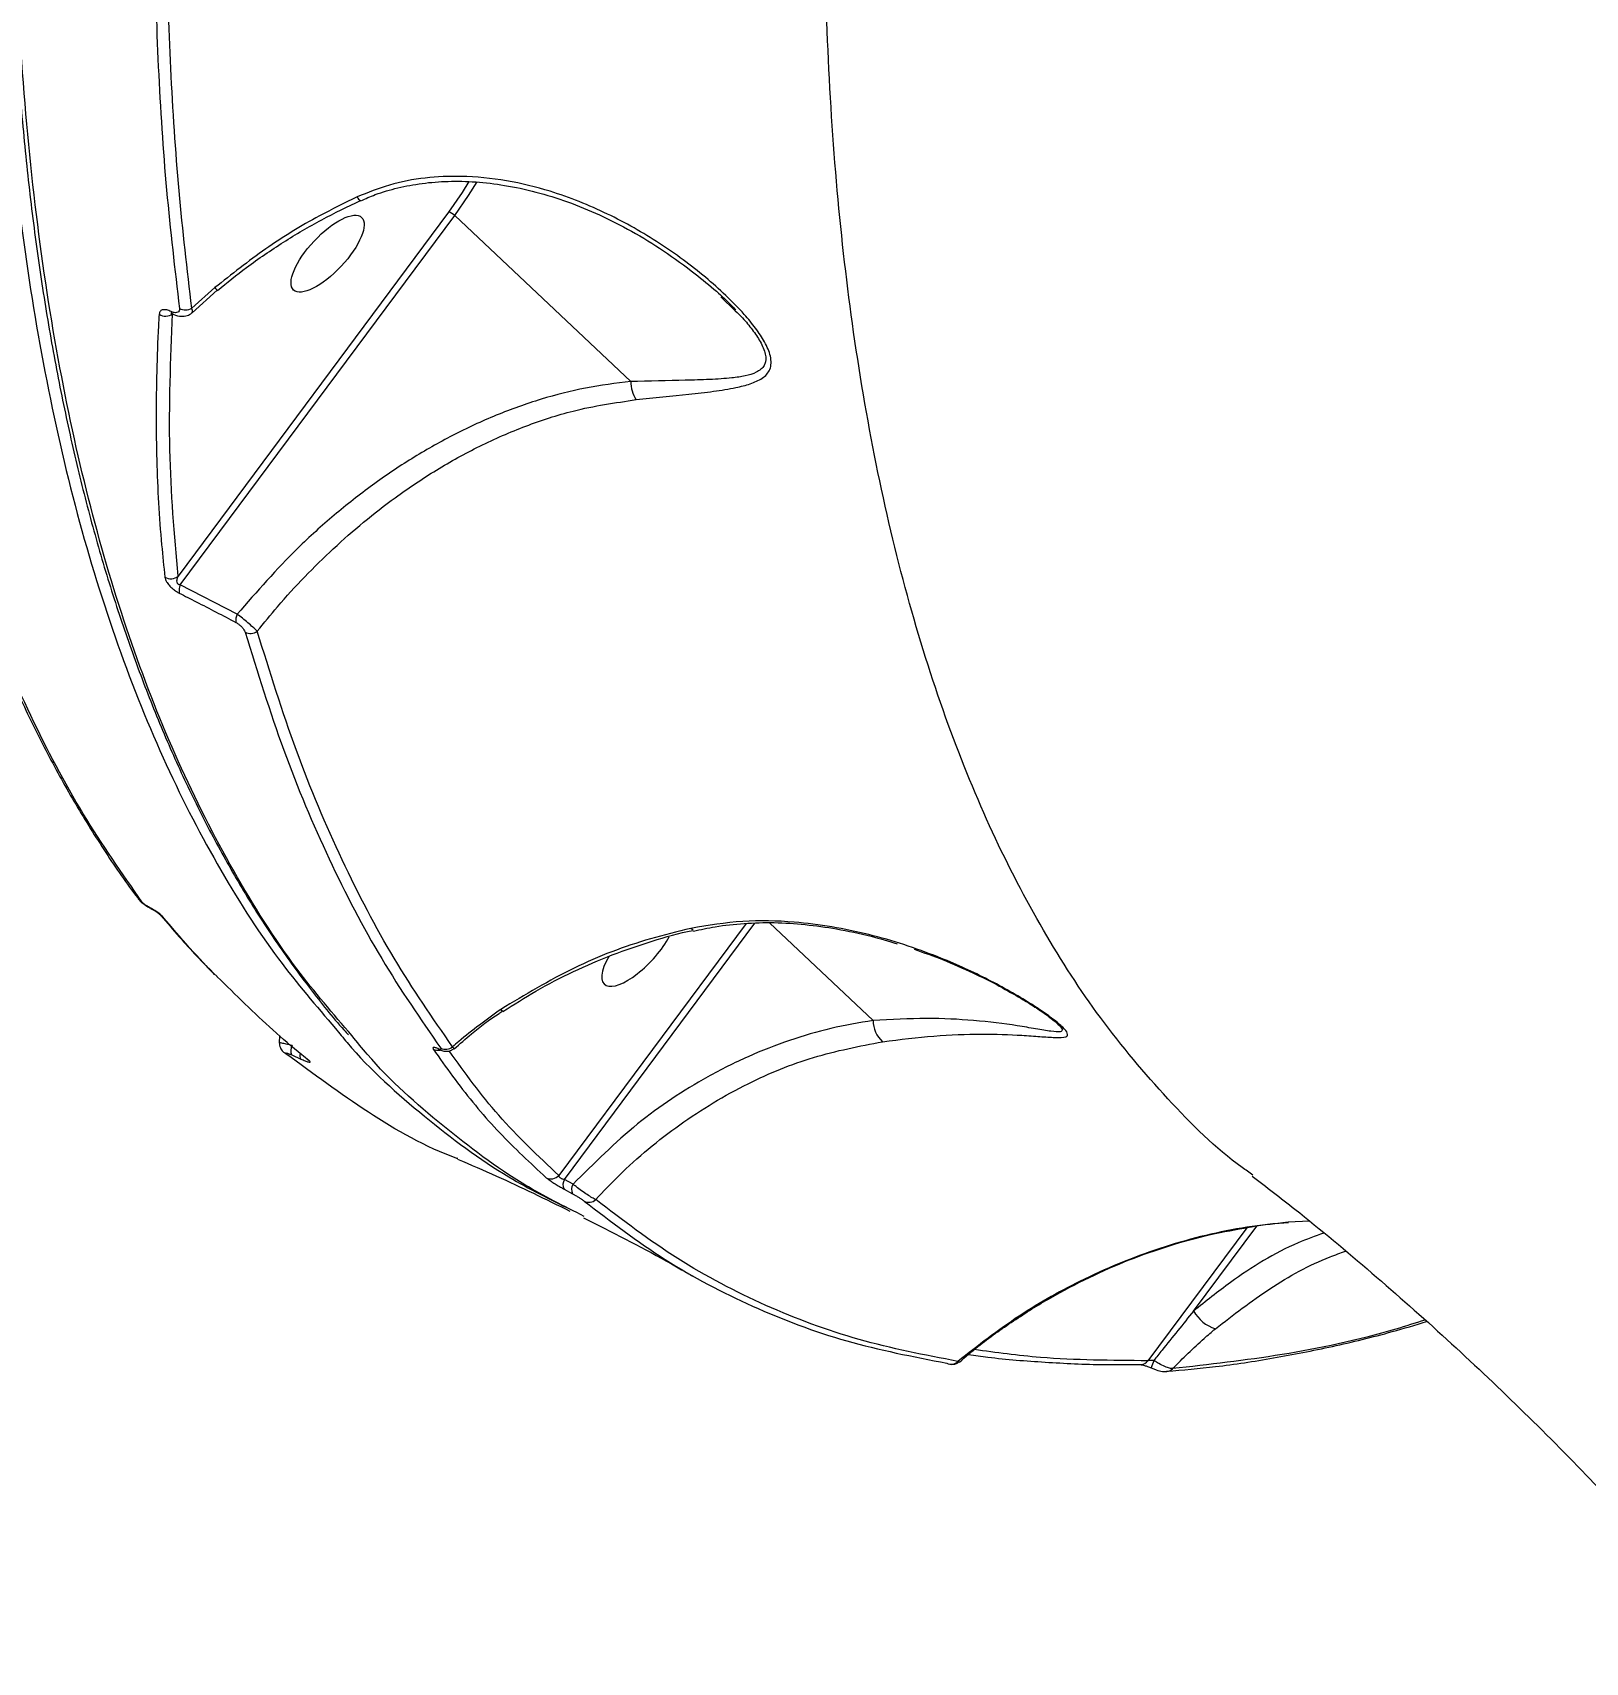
# Model space of a CAD drawing. Header units: millimetres. Extents: x -6879 to 7341, y -8047 to 7187.
# Drawn here: x -272.4 to -126.8, y 3235 to 3387.9 of the extents above; entities that cross this region are included whole.
import ezdxf

# ---------------------------------------------------------------- set-up
doc = ezdxf.new("R2010")
doc.units = ezdxf.units.MM
for name, color, linetype in [('DIKOM_ОБЪЕКТ', 7, 'Continuous'), ('DIKOM_РАЗМЕР_ЗОНА', 7, 'Continuous'), ('DIKOM_РАЗМЕР_ОБЪЕКТА', 7, 'Continuous')]:
    doc.layers.add(name, color=color, linetype=linetype)
doc.styles.add('style1', font='arial.ttf', dxfattribs={"width": 0.8})
doc.dimstyles.new('1-50', dxfattribs={"dimtxt": 300, "dimasz": 200, "dimexe": 100, "dimexo": 0, "dimgap": 100, "dimtad": 0, "dimdec": 0, "dimtxsty": 'style1', "dimcen": 0, "dimclrd": 7, "dimclre": 7, "dimadec": 1, "dimazin": 2, "dimtfac": 1, "dimtdec": 0, "dimtmove": 1, "dimatfit": 3, "dimfxl": 0, "dimlwd": 25, "dimlwe": 18, "dimarcsym": 0})

# ---------------------------------------------------------------- blocks, each defined once
blk = doc.blocks.new('*D19')
at = {"layer": 'Defpoints', "color": 0, "transparency": 16777216}
for p in [(5624.04, 6094.27), (-4435.35, 2864.29), (5624.04, -2640.11)]:
    blk.add_point(p, dxfattribs=at)
at = {"layer": 'DIKOM_РАЗМЕР_ОБЪЕКТА', "color": 7, "lineweight": 18, "transparency": 16777216}
for p, q in [((-4435.35, 2864.29), (-4435.35, 6194.27)), ((5624.04, -2640.11), (5624.04, 6194.27))]:
    blk.add_line(p, q, dxfattribs=at)
at = {"layer": 'DIKOM_РАЗМЕР_ОБЪЕКТА', "color": 7, "lineweight": 25, "transparency": 16777216}
for p, q in [((-4235.35, 6094.27), (2113.67, 6094.27)), ((5424.04, 6094.27), (3193.46, 6094.27))]:
    blk.add_line(p, q, dxfattribs=at)
at = {"layer": 'DIKOM_РАЗМЕР_ОБЪЕКТА', "color": 7, "transparency": 16777216}
for points in [[(-4235.35, 6127.6), (-4235.35, 6060.94), (-4435.35, 6094.27)], [(5424.04, 6127.6), (5424.04, 6060.94), (5624.04, 6094.27)]]:
    blk.add_solid(points, dxfattribs=at)
at = {"layer": 'DIKOM_РАЗМЕР_ОБЪЕКТА', "color": 0, "transparency": 16777216, "insert": (2653.56, 6094.27), "char_height": 300, "attachment_point": 5, "style": 'style1'}
blk.add_mtext('10100', dxfattribs=at)
blk = doc.blocks.new('*D17')
at = {"layer": 'Defpoints', "color": 0, "transparency": 16777216}
for p in [(-5935.35, 6990.27), (-5935.35, 998.27), (7340.79, -2830.86)]:
    blk.add_point(p, dxfattribs=at)
at = {"layer": 'DIKOM_РАЗМЕР_ЗОНА', "color": 7, "lineweight": 18, "transparency": 16777216}
for p, q in [((-5935.35, 998.27), (-5935.35, 7090.27)), ((7340.79, -2830.86), (7340.79, 7090.27))]:
    blk.add_line(p, q, dxfattribs=at)
at = {"layer": 'DIKOM_РАЗМЕР_ЗОНА', "color": 7, "lineweight": 25, "transparency": 16777216}
for p, q in [((-5735.35, 6990.27), (2016.67, 6990.27)), ((7140.79, 6990.27), (3096.46, 6990.27))]:
    blk.add_line(p, q, dxfattribs=at)
at = {"layer": 'DIKOM_РАЗМЕР_ЗОНА', "color": 7, "transparency": 16777216}
for points in [[(-5735.35, 7023.6), (-5735.35, 6956.94), (-5935.35, 6990.27)], [(7140.79, 7023.6), (7140.79, 6956.94), (7340.79, 6990.27)]]:
    blk.add_solid(points, dxfattribs=at)
at = {"layer": 'DIKOM_РАЗМЕР_ЗОНА', "color": 0, "transparency": 16777216, "insert": (2556.56, 6990.27), "char_height": 300, "attachment_point": 5, "style": 'style1'}
blk.add_mtext('13300', dxfattribs=at)

msp = doc.modelspace()

# ---------------------------------------------------------------- linework, layer by layer
at = {"layer": 'DIKOM_ОБЪЕКТ', "color": 7, "linetype": 'Continuous', "lineweight": 15}
for p, q in [((-233.42, 3371.11), (-258.79, 3336.94)), ((-258.59, 3336.11), (-232.85, 3370.77)), ((-232.85, 3370.77), (-216.34, 3355.2)), ((-255.34, 3364.01), (-257.51, 3362.08)), ((-257.47, 3361.66), (-255.12, 3363.78)), ((-207.87, 3363.14), (-206.54, 3361.85)), ((-253.25, 3333.36), (-258.59, 3336.11)), ((-205.52, 3304.34), (-223.08, 3280.7)), ((-222.55, 3280.31), (-204.69, 3304.37)), ((-203.32, 3304.4), (-193.6, 3295.23)), ((-210.48, 3303.75), (-210.49, 3303.75)), ((-249.3, 3293.82), (-249.31, 3293.12)), ((-248.14, 3292), (-247.28, 3291.62)), ((-222.59, 3279.42), (-221.79, 3278.98)), ((-221.75, 3279.87), (-222.55, 3280.31)), ((-152.66, 3276.4), (-154.66, 3276.3)), ((-158.54, 3275.79), (-167.81, 3263.3)), ((-163.53, 3267.97), (-157.61, 3275.93)), ((-167.52, 3262.64), (-167.34, 3262.57)), ((-167.52, 3262.64), (-167.52, 3262.64))]:
    msp.add_line(p, q, dxfattribs=at)
at = {"layer": 'DIKOM_ОБЪЕКТ', "color": 7, "linetype": 'Continuous', "lineweight": 15, "flags": 128}
for points in [[(-231.51, 3373.97), (-232.15, 3372.94), (-233.42, 3371.11)], [(-232.85, 3370.77), (-231.54, 3372.66), (-230.75, 3373.93)], [(-261.38, 3305.79), (-261.38, 3305.77), (-261.38, 3305.77)], [(-210.49, 3303.75), (-210.49, 3303.75), (-210.58, 3303.78), (-210.69, 3303.88)], [(-234.3, 3292.5), (-234.33, 3292.52), (-234.44, 3292.6)], [(-246.51, 3291.46), (-246.64, 3291.53), (-246.69, 3291.57)]]:
    msp.add_lwpolyline(points, dxfattribs=at)
at = {"layer": 'DIKOM_ОБЪЕКТ', "color": 7, "linetype": 'Continuous', "lineweight": 15}
for centre, radius, start, end in [((-462.61, 3063.72), 472.97, 38.0867, 55.2572), ((-241.46, 3372.72), 0.574, 199.7532, 248.5323), ((-233.75, 3369.9), 1.26, 44.2212, 74.7409), ((-253.76, 3365.24), 2, 217.9578, 227.8148), ((-258.13, 3363.13), 1.21, 243.3667, 300.6612), ((-259.97, 3362.48), 1.14, 237.9289, 305.1034), ((-259.15, 3361.81), 0.311, 186.4993, 240.7999), ((-213.03, 3355.27), 3.31, 181.2133, 212.3711), ((-259.49, 3337.8), 1.11, 240.4953, 308.9962), ((-257.48, 3335.57), 1.23, 153.8819, 191.0344), ((-252.17, 3332.8), 1.22, 152.8798, 190.1453), ((-252.01, 3332.69), 1.13, 243.2811, 304.6321), ((-261.87, 3307.13), 0.818, 216.2284, 246.5109), ((-259.92, 3305.68), 0.777, 220.0932, 246.9988), ((-228.26, 3296.39), 0.275, 204.6863, 250.6973), ((-190.94, 3295.24), 2.66, 180.0782, 228.5387), ((-247.26, 3292.41), 0.972, 149.8443, 204.5399), ((-246.75, 3291.94), 0.621, 162.1597, 211.5306), ((-234.39, 3293.4), 0.965, 241.0001, 280.8472), ((-233.7, 3293.54), 1.01, 242.8432, 310.1509), ((-223.81, 3281.35), 0.98, 242.8997, 318.5554), ((-221.84, 3279.83), 0.855, 145.6547, 208.8557), ((-221.04, 3279.39), 0.853, 145.4794, 208.7643), ((-220.26, 3279.13), 0.957, 242.4556, 312.6228), ((-160.5, 3269.59), 3.43, 208.1435, 253.2855), ((-186.27, 3263.83), 0.86, 241.3227, 316.886), ((-168.5, 3263.76), 0.824, 272.6648, 326.3298), ((-163.4, 3261.42), 4.29, 153.7888, 163.5486), ((-166.13, 3263.11), 0.83, 275.6513, 318.3632)]:
    msp.add_arc(centre, radius, start, end, dxfattribs=at)
msp.add_ellipse((-244.77, 3367.2), major_axis=(-3.19, -3.41), ratio=0.371005, dxfattribs=at)
for start_param, end_param in [(0.126997, 2.199047), (5.265004, 6.410182)]:
    msp.add_ellipse((-215.62, 3302.05), major_axis=(-3.19, -3.41), ratio=0.371005, start_param=start_param, end_param=end_param, dxfattribs=at)
for points, knots in [([(-259.3, 3524.16), (-257.36, 3523.18), (-251.74, 3520.34), (-242.54, 3515.41), (-231.76, 3509.3), (-221.13, 3502.91), (-210.67, 3496.24), (-200.37, 3489.31), (-190.24, 3482.11), (-180.28, 3474.66), (-170.51, 3466.94), (-160.93, 3458.98), (-151.54, 3450.76), (-142.35, 3442.31), (-133.36, 3433.61), (-124.58, 3424.68), (-116.02, 3415.52), (-107.67, 3406.14), (-99.54, 3396.54), (-91.64, 3386.72), (-83.97, 3376.69), (-76.53, 3366.47), (-69.33, 3356.04), (-62.38, 3345.42), (-56.75, 3336.37), (-53.47, 3330.83), (-52.35, 3328.95)], [0, 0, 0, 0, 0.022818, 0.066219, 0.109622, 0.153024, 0.196426, 0.239828, 0.28323, 0.326631, 0.370033, 0.413434, 0.456835, 0.500237, 0.543637, 0.587038, 0.630438, 0.673839, 0.717239, 0.760639, 0.804038, 0.847437, 0.890836, 0.934235, 0.977634, 1, 1, 1, 1]), ([(-261.63, 3522.92), (-262.5, 3519), (-264.83, 3508.45), (-268.04, 3491.62), (-271.09, 3472.59), (-273.42, 3453.95), (-275.02, 3435.76), (-275.85, 3418.1), (-275.91, 3401.37), (-275.19, 3385.59), (-273.75, 3370.79), (-271.56, 3356.71), (-268.59, 3343.44), (-264.83, 3331.06), (-260.37, 3319.82), (-255.22, 3309.77), (-249.84, 3301.26), (-245.84, 3296.6), (-244.03, 3294.49)], [0, 0, 0, 0, 0.037839, 0.1019377, 0.166086, 0.2301848, 0.2961453, 0.3621595, 0.42812, 0.4922187, 0.5563671, 0.6204658, 0.6864262, 0.7524408, 0.8184014, 0.8824989, 0.9466465, 1, 1, 1, 1]), ([(-260.2, 3523.57), (-260.52, 3522.19), (-261.61, 3517.47), (-263.29, 3509.51), (-265.23, 3499.73), (-266.99, 3490.09), (-268.57, 3480.62), (-269.96, 3471.31), (-271.17, 3462.16), (-272.21, 3453.16), (-273.06, 3444.31), (-273.73, 3435.61), (-274.22, 3427.06), (-274.53, 3418.65), (-274.67, 3410.39), (-274.62, 3402.27), (-274.39, 3394.33), (-273.98, 3386.59), (-273.39, 3379.09), (-272.62, 3371.82), (-271.67, 3364.78), (-270.54, 3357.97), (-269.23, 3351.38), (-267.75, 3345.01), (-266.08, 3338.87), (-264.23, 3332.95), (-262.2, 3327.24), (-259.99, 3321.75), (-257.61, 3316.5), (-255.05, 3311.51), (-252.34, 3306.79), (-249.47, 3302.34), (-246.43, 3298.2), (-244.21, 3295.39), (-242.95, 3294.03), (-242.8, 3293.88)], [0, 0, 0, 0, 0.01326, 0.045242, 0.077235, 0.109084, 0.140786, 0.172378, 0.203896, 0.235377, 0.266856, 0.298361, 0.329924, 0.361582, 0.393369, 0.425321, 0.457343, 0.489268, 0.521036, 0.552683, 0.584244, 0.615756, 0.647254, 0.67877, 0.71033, 0.741967, 0.773719, 0.805617, 0.837633, 0.869602, 0.90138, 0.933008, 0.964519, 0.995947, 1, 1, 1, 1]), ([(-242.48, 3293.81), (-244.24, 3295.85), (-248.25, 3300.5), (-253.69, 3309.11), (-258.86, 3319.29), (-263.26, 3330.45), (-266.91, 3342.49), (-269.87, 3355.6), (-272.1, 3369.79), (-273.58, 3385.03), (-274.25, 3400.31), (-274.23, 3415.44), (-273.64, 3430.26), (-272.5, 3445.65), (-270.78, 3461.58), (-268.52, 3477.87), (-265.73, 3494.45), (-262.8, 3509.48), (-260.66, 3519.11), (-259.79, 3523.03)], [0, 0, 0, 0, 0.0515079, 0.1173903, 0.183219, 0.2471898, 0.3112098, 0.3751803, 0.4410088, 0.5068911, 0.5727201, 0.6283946, 0.6841345, 0.7398743, 0.7961421, 0.8524101, 0.907261, 0.9622365, 1, 1, 1, 1]), ([(-157.96, 3280.73), (-158.3, 3280.97), (-161.17, 3282.93), (-166.01, 3287.77), (-172.26, 3295.15), (-177.72, 3303.56), (-182.49, 3312.74), (-186.69, 3322.97), (-190.29, 3334.23), (-193.25, 3346.52), (-195.5, 3359.48), (-197.06, 3373.03), (-197.97, 3387.07), (-198.25, 3401.92), (-197.86, 3417.55), (-196.84, 3433.89), (-195.6, 3445.25), (-194.99, 3450.92)], [0, 0, 0, 0, 0.010022, 0.084298, 0.158573, 0.228334, 0.29815, 0.367913, 0.439707, 0.51156, 0.583356, 0.651855, 0.720405, 0.788905, 0.859252, 0.929652, 1, 1, 1, 1]), ([(-260.94, 3409.09), (-260.99, 3404.93), (-261.09, 3396.61), (-260.71, 3384.64), (-259.97, 3373.05), (-259.1, 3365.71), (-258.67, 3362.04)], [0, 0, 0, 0, 0.249121, 0.498244, 0.749123, 1, 1, 1, 1]), ([(-257.51, 3362.08), (-257.94, 3365.72), (-258.79, 3372.99), (-259.54, 3384.54), (-259.92, 3396.51), (-259.82, 3404.89), (-259.76, 3409.07)], [0, 0, 0, 0, 0.249121, 0.498243, 0.749122, 1, 1, 1, 1]), ([(-215.82, 3353.5), (-214.14, 3353.67), (-211.58, 3353.92), (-208.55, 3354.27), (-206.62, 3354.58), (-205.09, 3354.96), (-203.94, 3355.47), (-203.16, 3356.27), (-203.11, 3357.49), (-203.71, 3358.88), (-204.59, 3360.21), (-205.81, 3361.69), (-207.39, 3363.3), (-209.98, 3365.6), (-213.62, 3368.28), (-218.49, 3371.05), (-223.34, 3373), (-227.98, 3374.14), (-231.93, 3374.54), (-235.64, 3374.37), (-238.95, 3373.76), (-241, 3372.93), (-242, 3372.53)], [0, 0, 0, 0, 0.0866929, 0.1313995, 0.1760727, 0.2081965, 0.2409011, 0.2744207, 0.3082517, 0.337741, 0.3650509, 0.3930342, 0.4328766, 0.4727615, 0.5545441, 0.639693, 0.726411, 0.7889977, 0.8528481, 0.9020909, 0.9525879, 1, 1, 1, 1]), ([(-241.66, 3372.16), (-241.21, 3372.36), (-240.1, 3372.86), (-238.16, 3373.41), (-235.87, 3373.84), (-233.41, 3374.03), (-230.82, 3373.97), (-228.07, 3373.64), (-225.18, 3373.02), (-222.2, 3372.09), (-219.2, 3370.86), (-216.19, 3369.32), (-213.18, 3367.47), (-210.55, 3365.56), (-208.42, 3363.8), (-207.15, 3362.64), (-206.61, 3362.04), (-206.49, 3361.91)], [0, 0, 0, 0, 0.037532, 0.092845, 0.151379, 0.213292, 0.27873, 0.347984, 0.424731, 0.504416, 0.587769, 0.675213, 0.766929, 0.863086, 0.931111, 0.985268, 1, 1, 1, 1]), ([(-242, 3372.53), (-243.19, 3371.95), (-246.14, 3370.51), (-250.66, 3367.73), (-253.78, 3365.26), (-255.34, 3364.01)], [0, 0, 0, 0, 0.251273, 0.623475, 1, 1, 1, 1]), ([(-255.1, 3363.74), (-254.2, 3364.48), (-252.21, 3366.09), (-248.94, 3368.31), (-245.37, 3370.43), (-242.9, 3371.61), (-241.67, 3372.19)], [0, 0, 0, 0, 0.217796, 0.481454, 0.742652, 1, 1, 1, 1]), ([(-258.67, 3362.04), (-258.67, 3362.01), (-258.66, 3361.89), (-258.74, 3361.74), (-258.92, 3361.65), (-259.16, 3361.65), (-259.36, 3361.73), (-259.45, 3361.77)], [0, 0, 0, 0, 0.104368, 0.345368, 0.575946, 0.78775, 1, 1, 1, 1]), ([(-257.49, 3361.68), (-257.46, 3361.73), (-257.41, 3361.81), (-257.48, 3362), (-257.51, 3362.08)], [0, 0, 0, 0, 0.57438, 1, 1, 1, 1]), ([(-260.58, 3361.51), (-260.6, 3361.15), (-260.7, 3359.34), (-260.88, 3354.7), (-260.87, 3347.77), (-260.52, 3341.41), (-260.14, 3337.84), (-260.03, 3336.84)], [0, 0, 0, 0, 0.041373, 0.20687, 0.538153, 0.869429, 1, 1, 1, 1]), ([(-259.45, 3361.77), (-259.6, 3361.83), (-259.88, 3361.94), (-260.23, 3361.95), (-260.5, 3361.83), (-260.55, 3361.62), (-260.58, 3361.51)], [0, 0, 0, 0, 0.232158, 0.463961, 0.71401, 1, 1, 1, 1]), ([(-258.79, 3336.94), (-259.14, 3340.83), (-259.82, 3348.63), (-259.49, 3357.24), (-259.32, 3361.55)], [0, 0, 0, 0, 0.499174, 1, 1, 1, 1]), ([(-259.48, 3361.6), (-259.48, 3361.6), (-259.49, 3361.6), (-259.42, 3361.59), (-259.33, 3361.55), (-259.29, 3361.53)], [0, 0, 0, 0, 0.233416, 0.69569, 1, 1, 1, 1]), ([(-259.29, 3361.54), (-259.27, 3361.53), (-259.01, 3361.38), (-258.55, 3361.29), (-257.97, 3361.37), (-257.61, 3361.52), (-257.5, 3361.67), (-257.49, 3361.68)], [0, 0, 0, 0, 0.048443, 0.437519, 0.719259, 0.977292, 1, 1, 1, 1]), ([(-206.54, 3361.85), (-206.3, 3361.63), (-205.7, 3361.06), (-204.92, 3360.06), (-204.12, 3358.91), (-203.62, 3357.75), (-203.65, 3357.05), (-203.93, 3356.47), (-204.49, 3356.03), (-205.58, 3355.71), (-207.04, 3355.5), (-208.91, 3355.38), (-212, 3355.3), (-214.59, 3355.24), (-216.34, 3355.2)], [0, 0, 0, 0, 0.039802, 0.100728, 0.162858, 0.230331, 0.296579, 0.309204, 0.388195, 0.462087, 0.537583, 0.651404, 0.765318, 1, 1, 1, 1]), ([(-216.34, 3355.2), (-217.75, 3355.03), (-220.58, 3354.68), (-224.8, 3353.58), (-228.97, 3352.1), (-233.03, 3350.21), (-236.9, 3348.01), (-240.61, 3345.51), (-244.18, 3342.69), (-248.53, 3338.79), (-251.41, 3335.48), (-253.25, 3333.36)], [0, 0, 0, 0, 0.100647, 0.201317, 0.305242, 0.409183, 0.509636, 0.610099, 0.712666, 0.815239, 1, 1, 1, 1]), ([(-251.37, 3331.76), (-250.74, 3332.54), (-248.51, 3335.28), (-244.29, 3339.64), (-239.23, 3343.84), (-234.58, 3346.95), (-230.49, 3349.22), (-226.2, 3351.08), (-221.31, 3352.69), (-217.8, 3353.21), (-215.82, 3353.5)], [0, 0, 0, 0, 0.067271, 0.23861, 0.412174, 0.521214, 0.630241, 0.742522, 0.85478, 1, 1, 1, 1]), ([(-281.07, 3345.75), (-280.74, 3344.59), (-279.82, 3341.41), (-278.12, 3336.46), (-276, 3330.89), (-273.7, 3325.59), (-271.23, 3320.55), (-268.6, 3315.76), (-265.78, 3311.25), (-263.74, 3308.21), (-262.6, 3306.76), (-262.51, 3306.65)], [0, 0, 0, 0, 0.074772, 0.205814, 0.336773, 0.467384, 0.597566, 0.727701, 0.858168, 0.988853, 1, 1, 1, 1]), ([(-262.19, 3306.38), (-264.07, 3309.06), (-267.83, 3314.44), (-272.72, 3323.75), (-277.09, 3333.89), (-279.47, 3341.45), (-280.66, 3345.23)], [0, 0, 0, 0, 0.248617, 0.497233, 0.748617, 1, 1, 1, 1]), ([(-260.03, 3336.84), (-260, 3336.7), (-259.94, 3336.48), (-259.66, 3336.08), (-259.32, 3335.75), (-258.98, 3335.5), (-258.78, 3335.39), (-258.69, 3335.34)], [0, 0, 0, 0, 0.303892, 0.502365, 0.701723, 0.873282, 1, 1, 1, 1]), ([(-258.59, 3336.11), (-258.62, 3336.12), (-258.68, 3336.12), (-258.77, 3336.16), (-258.82, 3336.22), (-258.87, 3336.29), (-258.91, 3336.42), (-258.9, 3336.65), (-258.84, 3336.83), (-258.79, 3336.94)], [0, 0, 0, 0, 0.104426, 0.174002, 0.229707, 0.304733, 0.396636, 0.60859, 1, 1, 1, 1]), ([(-258.69, 3335.34), (-258.16, 3335.07), (-256.38, 3334.17), (-254.61, 3333.24), (-253.37, 3332.59)], [0, 0, 0, 0, 0.29963, 1, 1, 1, 1]), ([(-251.37, 3331.76), (-251.46, 3331.86), (-251.66, 3332.05), (-252.12, 3332.45), (-252.63, 3332.87), (-253.02, 3333.18), (-253.21, 3333.33), (-253.25, 3333.36)], [0, 0, 0, 0, 0.2435119, 0.4875499, 0.7197929, 0.9418522, 1, 1, 1, 1]), ([(-253.37, 3332.59), (-253.32, 3332.56), (-253.2, 3332.49), (-252.99, 3332.33), (-252.77, 3332.12), (-252.59, 3331.89), (-252.54, 3331.76), (-252.51, 3331.68)], [0, 0, 0, 0, 0.120756, 0.307573, 0.522942, 0.737378, 1, 1, 1, 1]), ([(-252.51, 3331.68), (-251.35, 3327.93), (-249.02, 3320.42), (-244.7, 3310.25), (-239.83, 3300.84), (-236.05, 3295.37), (-234.16, 3292.64)], [0, 0, 0, 0, 0.248617, 0.497234, 0.748618, 1, 1, 1, 1]), ([(-233.05, 3292.77), (-234.92, 3295.47), (-238.65, 3300.87), (-243.5, 3310.21), (-247.84, 3320.39), (-250.19, 3327.97), (-251.37, 3331.76)], [0, 0, 0, 0, 0.248616, 0.497232, 0.748617, 1, 1, 1, 1]), ([(-262.52, 3306.66), (-262.49, 3306.61), (-262.4, 3306.46), (-262.15, 3306.26), (-261.8, 3306), (-261.49, 3305.83), (-261.38, 3305.77)], [0, 0, 0, 0, 0.1215047, 0.3548349, 0.7571777, 1, 1, 1, 1]), ([(-261.38, 3305.79), (-261.44, 3305.82), (-261.61, 3305.92), (-261.85, 3306.07), (-262.08, 3306.24), (-262.15, 3306.33), (-262.19, 3306.38)], [0, 0, 0, 0, 0.183638, 0.462685, 0.731051, 1, 1, 1, 1]), ([(-260.22, 3304.97), (-260.29, 3305.03), (-260.42, 3305.17), (-260.77, 3305.43), (-261.11, 3305.64), (-261.32, 3305.75), (-261.38, 3305.79)], [0, 0, 0, 0, 0.292789, 0.585004, 0.881993, 1, 1, 1, 1]), ([(-261.38, 3305.76), (-261.3, 3305.72), (-261.09, 3305.61), (-260.82, 3305.43), (-260.62, 3305.28), (-260.52, 3305.19), (-260.51, 3305.18), (-260.51, 3305.18)], [0, 0, 0, 0, 0.200289, 0.481196, 0.712305, 0.881721, 1, 1, 1, 1]), ([(-260.41, 3305.1), (-259.84, 3304.42), (-258.19, 3302.46), (-256.49, 3300.69), (-255.37, 3299.53)], [0, 0, 0, 0, 0.344981, 1, 1, 1, 1]), ([(-255.12, 3299.34), (-255.13, 3299.35), (-256.89, 3301.04), (-258.56, 3303.01), (-260.22, 3304.97)], [0, 0, 0, 0, 0.00463, 1, 1, 1, 1]), ([(-210.69, 3303.88), (-211.96, 3303.57), (-215.69, 3302.66), (-221.79, 3300.34), (-226.25, 3297.64), (-228.51, 3296.28)], [0, 0, 0, 0, 0.203547, 0.59684, 1, 1, 1, 1]), ([(-192.7, 3293.24), (-191.07, 3293.45), (-187.75, 3293.86), (-183.38, 3294), (-180.14, 3293.89), (-177.9, 3293.72), (-176.44, 3293.62), (-175.47, 3293.63), (-175.26, 3293.96), (-175.72, 3294.56), (-176.64, 3295.33), (-177.8, 3296.15), (-179.83, 3297.47), (-183.05, 3299.27), (-188.03, 3301.51), (-192.9, 3303.11), (-197.47, 3304.07), (-201.41, 3304.56), (-205.89, 3304.68), (-209.07, 3304.15), (-210.69, 3303.88)], [0, 0, 0, 0, 0.082069, 0.166473, 0.250835, 0.294248, 0.337605, 0.383996, 0.41579, 0.442847, 0.469839, 0.493983, 0.518729, 0.588614, 0.660385, 0.758915, 0.809712, 0.860492, 0.929163, 1, 1, 1, 1]), ([(-210.46, 3303.62), (-209.78, 3303.77), (-208.22, 3304.11), (-205.67, 3304.38), (-202.85, 3304.46), (-199.94, 3304.27), (-196.9, 3303.84), (-194.01, 3303.24), (-192.15, 3302.68), (-191.34, 3302.43)], [0, 0, 0, 0, 0.1096723, 0.2504201, 0.3961449, 0.5450866, 0.6979101, 0.8686117, 1, 1, 1, 1]), ([(-228.32, 3296.08), (-227.3, 3296.73), (-225.15, 3298.1), (-221.72, 3299.86), (-218.08, 3301.44), (-214.33, 3302.71), (-211.79, 3303.44), (-210.49, 3303.69), (-210.48, 3303.69)], [0, 0, 0, 0, 0.185195, 0.387531, 0.590798, 0.794565, 0.998289, 1, 1, 1, 1]), ([(-189.75, 3301.92), (-188.85, 3301.61), (-186.97, 3300.95), (-184.32, 3299.76), (-182.52, 3298.89), (-181.71, 3298.44), (-181.69, 3298.42)], [0, 0, 0, 0, 0.319001, 0.670163, 0.988925, 1, 1, 1, 1]), ([(-246.51, 3291.46), (-246.74, 3291.64), (-247.88, 3292.57), (-250.79, 3295.06), (-253.39, 3297.64), (-255.12, 3299.34)], [0, 0, 0, 0, 0.077763, 0.388807, 1, 1, 1, 1]), ([(-181.69, 3298.42), (-181.03, 3298.06), (-179.89, 3297.43), (-178.47, 3296.54), (-177.44, 3295.85), (-176.78, 3295.35), (-176.4, 3295.03), (-176.33, 3294.97), (-176.32, 3294.96)], [0, 0, 0, 0, 0.303958, 0.525589, 0.709441, 0.863667, 0.976948, 1, 1, 1, 1]), ([(-228.51, 3296.28), (-229.86, 3295.31), (-231.41, 3294.19), (-232.86, 3292.93), (-233.05, 3292.77)], [0, 0, 0, 0, 0.8666342, 1, 1, 1, 1]), ([(-232.91, 3292.57), (-232.37, 3293.04), (-231.02, 3294.23), (-229.48, 3295.4), (-228.46, 3296.05), (-228.35, 3296.13)], [0, 0, 0, 0, 0.370133, 0.930827, 1, 1, 1, 1]), ([(-193.6, 3295.23), (-194.92, 3295.01), (-197.56, 3294.57), (-201.48, 3293.41), (-205.35, 3291.9), (-210.2, 3289.46), (-215.89, 3285.71), (-219.78, 3281.83), (-221.75, 3279.87)], [0, 0, 0, 0, 0.126403, 0.252812, 0.382974, 0.513143, 0.753571, 1, 1, 1, 1]), ([(-176.32, 3294.96), (-176.3, 3294.94), (-176, 3294.68), (-175.79, 3294.35), (-175.99, 3294.11), (-176.91, 3294.21), (-178.31, 3294.44), (-180.66, 3294.86), (-184.01, 3295.27), (-188.53, 3295.5), (-191.9, 3295.32), (-193.6, 3295.23)], [0, 0, 0, 0, 0.0046951, 0.0581726, 0.1227959, 0.2094135, 0.3078065, 0.406385, 0.6103034, 0.8029679, 1, 1, 1, 1]), ([(-244.03, 3294.49), (-243.67, 3294.04), (-241.13, 3290.89), (-235.74, 3286.16), (-228.77, 3280.86), (-223.92, 3278.46), (-221.96, 3277.49)], [0, 0, 0, 0, 0.057309, 0.409132, 0.761244, 1, 1, 1, 1]), ([(-220.69, 3276.85), (-222.57, 3277.79), (-227.26, 3280.14), (-234.02, 3285.28), (-239.41, 3290), (-242.01, 3293.22), (-242.48, 3293.81)], [0, 0, 0, 0, 0.232181, 0.57759, 0.922736, 1, 1, 1, 1]), ([(-219.61, 3278.43), (-218.9, 3279.18), (-216.46, 3281.76), (-211.78, 3285.65), (-205.61, 3289.35), (-199.19, 3292), (-194.88, 3292.82), (-192.7, 3293.24)], [0, 0, 0, 0, 0.095305, 0.32894, 0.56801, 0.781794, 1, 1, 1, 1]), ([(-249.28, 3293.12), (-249.29, 3293.05), (-249.29, 3292.89), (-249.21, 3292.67), (-249.1, 3292.47), (-248.97, 3292.33), (-248.87, 3292.24), (-248.81, 3292.2), (-248.79, 3292.19)], [0, 0, 0, 0, 0.171739, 0.389062, 0.581213, 0.750096, 0.920349, 1, 1, 1, 1]), ([(-248.1, 3292.89), (-248.29, 3292.94), (-248.68, 3293.03), (-249.08, 3293.11), (-249.29, 3293.14), (-249.27, 3293.12), (-249.27, 3293.12)], [0, 0, 0, 0, 0.288295, 0.57681, 0.86069, 1, 1, 1, 1]), ([(-248.68, 3292.12), (-248.7, 3292.14), (-248.74, 3292.18), (-248.73, 3292.21), (-248.63, 3292.19), (-248.42, 3292.12), (-248.23, 3292.04), (-248.14, 3292)], [0, 0, 0, 0, 0.148817, 0.348698, 0.557328, 0.779057, 1, 1, 1, 1]), ([(-232.56, 3282.27), (-232.59, 3282.27), (-235.57, 3283.34), (-241.04, 3286.47), (-246.13, 3290.24), (-248.68, 3292.12)], [0, 0, 0, 0, 0.003894, 0.501947, 1, 1, 1, 1]), ([(-247.28, 3291.62), (-247.14, 3291.56), (-246.87, 3291.44), (-246.58, 3291.34), (-246.41, 3291.3), (-246.39, 3291.34), (-246.47, 3291.42), (-246.51, 3291.46)], [0, 0, 0, 0, 0.206482, 0.413421, 0.614249, 0.813555, 1, 1, 1, 1]), ([(-234.44, 3292.6), (-234.54, 3292.64), (-234.75, 3292.72), (-234.9, 3292.71), (-234.91, 3292.64), (-234.86, 3292.57), (-234.86, 3292.55)], [0, 0, 0, 0, 0.305395, 0.611478, 0.912506, 1, 1, 1, 1]), ([(-234.86, 3292.55), (-234.71, 3292.34), (-233.97, 3291.25), (-232, 3288.54), (-228.72, 3284.61), (-225.75, 3281.86), (-224.26, 3280.48)], [0, 0, 0, 0, 0.048062, 0.240322, 0.619877, 1, 1, 1, 1]), ([(-234.16, 3292.64), (-234.15, 3292.62), (-234.11, 3292.57), (-234.12, 3292.51), (-234.22, 3292.51), (-234.37, 3292.57), (-234.44, 3292.6)], [0, 0, 0, 0, 0.108611, 0.398435, 0.699653, 1, 1, 1, 1]), ([(-234.41, 3292.54), (-234.41, 3292.54), (-234.41, 3292.55), (-234.37, 3292.53), (-234.32, 3292.51), (-234.29, 3292.5)], [0, 0, 0, 0, 0.162229, 0.584302, 1, 1, 1, 1]), ([(-234.3, 3292.51), (-234.25, 3292.49), (-234.08, 3292.41), (-233.83, 3292.34), (-233.47, 3292.34), (-233.17, 3292.41), (-233.01, 3292.54), (-232.94, 3292.6)], [0, 0, 0, 0, 0.114294, 0.430752, 0.623359, 0.828743, 1, 1, 1, 1]), ([(-223.08, 3280.7), (-225.02, 3282.52), (-228.8, 3286.05), (-231.87, 3290.31), (-233.36, 3292.38)], [0, 0, 0, 0, 0.513967, 1, 1, 1, 1]), ([(-232.94, 3292.61), (-232.94, 3292.62), (-232.93, 3292.64), (-233.02, 3292.73), (-233.05, 3292.77)], [0, 0, 0, 0, 0.620975, 1, 1, 1, 1]), ([(-246.69, 3291.57), (-246.69, 3291.57), (-246.69, 3291.56), (-246.69, 3291.57), (-246.69, 3291.57)], [0, 0, 0, 0, 0.366132, 1, 1, 1, 1]), ([(-232.58, 3282.22), (-231.36, 3281.7), (-227.8, 3280.18), (-224.32, 3278.47), (-222.04, 3277.34)], [0, 0, 0, 0, 0.34281, 1, 1, 1, 1]), ([(-224.26, 3280.48), (-224.2, 3280.43), (-224.07, 3280.33), (-223.74, 3280.1), (-223.34, 3279.85), (-222.94, 3279.61), (-222.7, 3279.48), (-222.59, 3279.42)], [0, 0, 0, 0, 0.213127, 0.426502, 0.63061, 0.828938, 1, 1, 1, 1]), ([(-222.55, 3280.31), (-222.6, 3280.32), (-222.68, 3280.33), (-222.78, 3280.36), (-222.87, 3280.4), (-222.93, 3280.44), (-223, 3280.5), (-223.03, 3280.54), (-223.07, 3280.62), (-223.08, 3280.66), (-223.08, 3280.7)], [0, 0, 0, 0, 0.179264, 0.3191165, 0.3690511, 0.5165055, 0.5565333, 0.7165868, 0.7657153, 1, 1, 1, 1]), ([(-219.61, 3278.43), (-219.72, 3278.48), (-219.93, 3278.58), (-220.41, 3278.88), (-220.94, 3279.24), (-221.4, 3279.59), (-221.65, 3279.8), (-221.75, 3279.87)], [0, 0, 0, 0, 0.219378, 0.438823, 0.656044, 0.873287, 1, 1, 1, 1]), ([(-158.03, 3280.64), (-156.69, 3279.61), (-152.89, 3276.69), (-146.8, 3271.58), (-139.75, 3265.36), (-132.92, 3258.88), (-127.13, 3253.1), (-123.68, 3249.37), (-122.39, 3247.97)], [0, 0, 0, 0, 0.106551, 0.303181, 0.498422, 0.692205, 0.884486, 1, 1, 1, 1]), ([(-221.79, 3278.98), (-221.72, 3278.93), (-221.56, 3278.84), (-221.3, 3278.69), (-221.04, 3278.53), (-220.83, 3278.38), (-220.74, 3278.31), (-220.7, 3278.28)], [0, 0, 0, 0, 0.179807, 0.380054, 0.581161, 0.790665, 1, 1, 1, 1]), ([(-220.7, 3278.28), (-218.21, 3276.38), (-213.22, 3272.56), (-204.96, 3268.26), (-196.19, 3264.92), (-189.85, 3263.69), (-186.69, 3263.07)], [0, 0, 0, 0, 0.248478, 0.496954, 0.748477, 1, 1, 1, 1]), ([(-185.65, 3263.24), (-188.77, 3263.84), (-195.02, 3265.06), (-203.76, 3268.35), (-212.05, 3272.65), (-217.09, 3276.5), (-219.61, 3278.43)], [0, 0, 0, 0, 0.248475, 0.496951, 0.748475, 1, 1, 1, 1]), ([(-220.76, 3276.72), (-220.26, 3276.47), (-217.16, 3274.91), (-213.73, 3273.12), (-210.85, 3271.44), (-210.5, 3271.24)], [0, 0, 0, 0, 0.143919, 0.895039, 1, 1, 1, 1]), ([(-154.66, 3276.3), (-155.95, 3276.16), (-159.83, 3275.75), (-166.31, 3274.16), (-173.48, 3271.28), (-180.02, 3267.63), (-183.76, 3264.71), (-185.65, 3263.24)], [0, 0, 0, 0, 0.116111, 0.348861, 0.587348, 0.791862, 1, 1, 1, 1]), ([(-185.5, 3263.17), (-184.93, 3263.67), (-183.31, 3265.05), (-180.44, 3267.08), (-176.96, 3269.26), (-173.32, 3271.17), (-169.6, 3272.8), (-165.8, 3274.14), (-162.04, 3275.18), (-159.54, 3275.62), (-158.33, 3275.83)], [0, 0, 0, 0, 0.0742156, 0.208687, 0.3431902, 0.477712, 0.612098, 0.7446625, 0.87669, 1, 1, 1, 1]), ([(-151.32, 3275.29), (-152.13, 3274.99), (-155.2, 3273.88), (-159.29, 3271.34), (-162.39, 3268.88), (-163.53, 3267.97)], [0, 0, 0, 0, 0.182799, 0.698727, 1, 1, 1, 1]), ([(-158.33, 3275.83), (-158.25, 3275.85), (-157.02, 3276.09), (-155.78, 3276.19), (-154.62, 3276.28)], [0, 0, 0, 0, 0.067117, 1, 1, 1, 1]), ([(-161.49, 3266.3), (-159.81, 3267.6), (-156.41, 3270.22), (-152.23, 3272.55), (-149.76, 3273.41), (-149.28, 3273.59)], [0, 0, 0, 0, 0.440328, 0.8892322, 1, 1, 1, 1]), ([(-163.53, 3267.97), (-164.52, 3266.75), (-165.77, 3265.2), (-167, 3263.64), (-167.25, 3263.32)], [0, 0, 0, 0, 0.7939341, 1, 1, 1, 1]), ([(-166.06, 3262.31), (-164.53, 3262.44), (-161.24, 3262.73), (-156.05, 3263.52), (-150.52, 3264.61), (-145.73, 3265.76), (-142.74, 3266.66), (-141.67, 3266.98)], [0, 0, 0, 0, 0.194338, 0.420732, 0.646997, 0.872652, 1, 1, 1, 1]), ([(-141.83, 3267.12), (-142.74, 3266.83), (-147.33, 3265.37), (-155.29, 3263.71), (-162.11, 3262.94), (-165.51, 3262.56)], [0, 0, 0, 0, 0.109845, 0.554919, 1, 1, 1, 1]), ([(-165.51, 3262.56), (-164.53, 3263.53), (-163.21, 3264.83), (-161.84, 3266), (-161.49, 3266.3)], [0, 0, 0, 0, 0.746834, 1, 1, 1, 1]), ([(-167.81, 3263.3), (-171.23, 3263.33), (-176.89, 3263.36), (-182.05, 3264.07), (-184.1, 3264.35)], [0, 0, 0, 0, 0.604307, 1, 1, 1, 1]), ([(-186.4, 3262.98), (-186.34, 3262.97), (-186.21, 3262.95), (-185.93, 3262.98), (-185.68, 3263.07), (-185.57, 3263.18), (-185.53, 3263.21)], [0, 0, 0, 0, 0.209965, 0.527309, 0.849548, 1, 1, 1, 1]), ([(-185.54, 3263.22), (-185.54, 3263.21), (-185.54, 3263.19), (-185.61, 3263.22), (-185.65, 3263.24)], [0, 0, 0, 0, 0.45144, 1, 1, 1, 1]), ([(-184.65, 3263.89), (-184.04, 3263.8), (-181.71, 3263.47), (-177.46, 3263.15), (-172.68, 3262.91), (-169.61, 3262.95), (-168.46, 3262.96)], [0, 0, 0, 0, 0.119247, 0.458045, 0.796886, 1, 1, 1, 1]), ([(-168.47, 3262.94), (-168.48, 3262.94), (-168.48, 3262.94), (-168.43, 3262.93), (-168.33, 3262.91), (-168.12, 3262.86), (-167.84, 3262.77), (-167.63, 3262.68), (-167.52, 3262.63)], [0, 0, 0, 0, 0.041735, 0.153077, 0.302156, 0.500637, 0.749081, 1, 1, 1, 1]), ([(-167.25, 3263.32), (-167.28, 3263.32), (-167.37, 3263.32), (-167.52, 3263.32), (-167.7, 3263.32), (-167.78, 3263.31), (-167.81, 3263.3)], [0, 0, 0, 0, 0.1262137, 0.4364608, 0.726245, 1, 1, 1, 1]), ([(-167.34, 3262.57), (-167.24, 3262.53), (-166.93, 3262.4), (-166.51, 3262.29), (-166.19, 3262.29), (-166.06, 3262.3)], [0, 0, 0, 0, 0.230511, 0.683475, 1, 1, 1, 1]), ([(-165.51, 3262.56), (-165.63, 3262.57), (-165.85, 3262.6), (-166.35, 3262.8), (-166.84, 3263.06), (-167.14, 3263.25), (-167.25, 3263.32)], [0, 0, 0, 0, 0.2783623, 0.5566504, 0.8378599, 1, 1, 1, 1])]:
    msp.add_open_spline(points, degree=3, knots=knots, dxfattribs=at)

# ---------------------------------------------------------------- dimensions: what is measured, and where the dimension line sits
at = {"layer": 'DIKOM_РАЗМЕР_ЗОНА'}
dim = msp.add_linear_dim(base=(-5935.35, 6990.27), p1=(7340.79, -2830.86), p2=(-5935.35, 998.27), text='13300', dimstyle='1-50', override={"dimscale": 1, "dimtix": 0, "dimtofl": 1, "dimtmove": 1, "dimatfit": 3}, dxfattribs=at)
dim.commit()
dim.dimension.update_dxf_attribs({"geometry": '*D17', "text_midpoint": (2556.56, 6990.27), "dimtype": 160})
at = {"layer": 'DIKOM_РАЗМЕР_ОБЪЕКТА'}
dim = msp.add_linear_dim(base=(5624.04, 6094.27), p1=(-4435.35, 2864.29), p2=(5624.04, -2640.11), text='10100', dimstyle='1-50', override={"dimscale": 1, "dimtix": 0, "dimtofl": 1, "dimtmove": 1, "dimatfit": 3}, dxfattribs=at)
dim.commit()
dim.dimension.update_dxf_attribs({"geometry": '*D19', "text_midpoint": (2653.56, 6094.27), "dimtype": 160})

doc.saveas('drawing.dxf')
